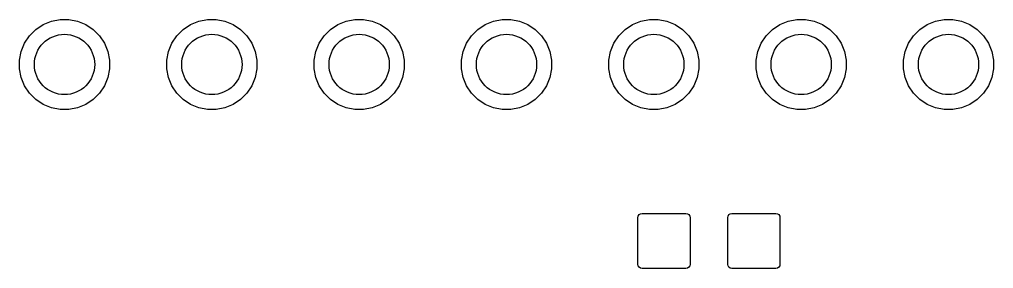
# Model space of a CAD drawing. Header units: inches. Extents: x 4.52 to 7.77, y -6.01 to -2.23.
# Drawn here: x 6.166 to 6.827, y -2.401 to -2.231 of the extents above; entities that cross this region are included whole.
import ezdxf

# ---------------------------------------------------------------- set-up
doc = ezdxf.new("R2010")
doc.units = ezdxf.units.IN
doc.header["$MEASUREMENT"] = 0
doc.layers.add('F.Paste', color=253, linetype='CONTINUOUS', true_color=0xb4a09a)

msp = doc.modelspace()

# ---------------------------------------------------------------- linework, layer by layer
at = {"layer": 'F.Paste', "linetype": 'CONTINUOUS'}
for p, q in [((6.18198, -2.23493), (6.18754, -2.23262)), ((6.18754, -2.23262), (6.19345, -2.23145)), ((6.19345, -2.23145), (6.19947, -2.23145)), ((6.19947, -2.23145), (6.20537, -2.23262)), ((6.20537, -2.23262), (6.21093, -2.23493)), ((6.28198, -2.23493), (6.28754, -2.23262)), ((6.28754, -2.23262), (6.29345, -2.23145)), ((6.29345, -2.23145), (6.29947, -2.23145)), ((6.29947, -2.23145), (6.30537, -2.23262)), ((6.30537, -2.23262), (6.31093, -2.23493)), ((6.38198, -2.23493), (6.38754, -2.23262)), ((6.38754, -2.23262), (6.39345, -2.23145)), ((6.39345, -2.23145), (6.39947, -2.23145)), ((6.39947, -2.23145), (6.40537, -2.23262)), ((6.40537, -2.23262), (6.41093, -2.23493)), ((6.48198, -2.23493), (6.48754, -2.23262)), ((6.48754, -2.23262), (6.49345, -2.23145)), ((6.49345, -2.23145), (6.49947, -2.23145)), ((6.49947, -2.23145), (6.50537, -2.23262)), ((6.50537, -2.23262), (6.51093, -2.23493)), ((6.58198, -2.23493), (6.58754, -2.23262)), ((6.58754, -2.23262), (6.59345, -2.23145)), ((6.59345, -2.23145), (6.59947, -2.23145)), ((6.59947, -2.23145), (6.60537, -2.23262)), ((6.60537, -2.23262), (6.61093, -2.23493)), ((6.68198, -2.23493), (6.68754, -2.23262)), ((6.68754, -2.23262), (6.69345, -2.23145)), ((6.69345, -2.23145), (6.69947, -2.23145)), ((6.69947, -2.23145), (6.70537, -2.23262)), ((6.70537, -2.23262), (6.71093, -2.23493)), ((6.78198, -2.23493), (6.78754, -2.23262)), ((6.78754, -2.23262), (6.79345, -2.23145)), ((6.79345, -2.23145), (6.79947, -2.23145)), ((6.79947, -2.23145), (6.80537, -2.23262)), ((6.80537, -2.23262), (6.81093, -2.23493)), ((6.17272, -2.24253), (6.17698, -2.23827)), ((6.17698, -2.23827), (6.18198, -2.23493)), ((6.21093, -2.23493), (6.21594, -2.23827)), ((6.21594, -2.23827), (6.22019, -2.24253)), ((6.27272, -2.24253), (6.27698, -2.23827)), ((6.27698, -2.23827), (6.28198, -2.23493)), ((6.31093, -2.23493), (6.31594, -2.23827)), ((6.31594, -2.23827), (6.32019, -2.24253)), ((6.37272, -2.24253), (6.37698, -2.23827)), ((6.37698, -2.23827), (6.38198, -2.23493)), ((6.41093, -2.23493), (6.41594, -2.23827)), ((6.41594, -2.23827), (6.42019, -2.24253)), ((6.47272, -2.24253), (6.47698, -2.23827)), ((6.47698, -2.23827), (6.48198, -2.23493)), ((6.51093, -2.23493), (6.51594, -2.23827)), ((6.51594, -2.23827), (6.52019, -2.24253)), ((6.57272, -2.24253), (6.57698, -2.23827)), ((6.57698, -2.23827), (6.58198, -2.23493)), ((6.61093, -2.23493), (6.61594, -2.23827)), ((6.61594, -2.23827), (6.62019, -2.24253)), ((6.67272, -2.24253), (6.67698, -2.23827)), ((6.67698, -2.23827), (6.68198, -2.23493)), ((6.71093, -2.23493), (6.71594, -2.23827)), ((6.71594, -2.23827), (6.72019, -2.24253)), ((6.77272, -2.24253), (6.77698, -2.23827)), ((6.77698, -2.23827), (6.78198, -2.23493)), ((6.81093, -2.23493), (6.81594, -2.23827)), ((6.81594, -2.23827), (6.82019, -2.24253)), ((6.16707, -2.25309), (6.16937, -2.24753)), ((6.16937, -2.24753), (6.17272, -2.24253)), ((6.22019, -2.24253), (6.22354, -2.24753)), ((6.22354, -2.24753), (6.22584, -2.25309)), ((6.26707, -2.25309), (6.26937, -2.24753)), ((6.26937, -2.24753), (6.27272, -2.24253)), ((6.32019, -2.24253), (6.32354, -2.24753)), ((6.32354, -2.24753), (6.32584, -2.25309)), ((6.36707, -2.25309), (6.36937, -2.24753)), ((6.36937, -2.24753), (6.37272, -2.24253)), ((6.42019, -2.24253), (6.42354, -2.24753)), ((6.42354, -2.24753), (6.42584, -2.25309)), ((6.46707, -2.25309), (6.46937, -2.24753)), ((6.46937, -2.24753), (6.47272, -2.24253)), ((6.52019, -2.24253), (6.52354, -2.24753)), ((6.52354, -2.24753), (6.52584, -2.25309)), ((6.56707, -2.25309), (6.56937, -2.24753)), ((6.56937, -2.24753), (6.57272, -2.24253)), ((6.62019, -2.24253), (6.62354, -2.24753)), ((6.62354, -2.24753), (6.62584, -2.25309)), ((6.66707, -2.25309), (6.66937, -2.24753)), ((6.66937, -2.24753), (6.67272, -2.24253)), ((6.72019, -2.24253), (6.72354, -2.24753)), ((6.72354, -2.24753), (6.72584, -2.25309)), ((6.76707, -2.25309), (6.76937, -2.24753)), ((6.76937, -2.24753), (6.77272, -2.24253)), ((6.82019, -2.24253), (6.82354, -2.24753)), ((6.82354, -2.24753), (6.82584, -2.25309)), ((6.1659, -2.259), (6.16707, -2.25309)), ((6.22584, -2.25309), (6.22702, -2.259)), ((6.2659, -2.259), (6.26707, -2.25309)), ((6.32584, -2.25309), (6.32702, -2.259)), ((6.3659, -2.259), (6.36707, -2.25309)), ((6.42584, -2.25309), (6.42702, -2.259)), ((6.4659, -2.259), (6.46707, -2.25309)), ((6.52584, -2.25309), (6.52702, -2.259)), ((6.5659, -2.259), (6.56707, -2.25309)), ((6.62584, -2.25309), (6.62702, -2.259)), ((6.6659, -2.259), (6.66707, -2.25309)), ((6.72584, -2.25309), (6.72702, -2.259)), ((6.7659, -2.259), (6.76707, -2.25309)), ((6.82584, -2.25309), (6.82702, -2.259)), ((6.1659, -2.26502), (6.1659, -2.259)), ((6.22702, -2.259), (6.22702, -2.26502)), ((6.2659, -2.26502), (6.2659, -2.259)), ((6.32702, -2.259), (6.32702, -2.26502)), ((6.3659, -2.26502), (6.3659, -2.259)), ((6.42702, -2.259), (6.42702, -2.26502)), ((6.4659, -2.26502), (6.4659, -2.259)), ((6.52702, -2.259), (6.52702, -2.26502)), ((6.5659, -2.26502), (6.5659, -2.259)), ((6.62702, -2.259), (6.62702, -2.26502)), ((6.6659, -2.26502), (6.6659, -2.259)), ((6.72702, -2.259), (6.72702, -2.26502)), ((6.7659, -2.26502), (6.7659, -2.259)), ((6.82702, -2.259), (6.82702, -2.26502)), ((6.16707, -2.27092), (6.1659, -2.26502)), ((6.22702, -2.26502), (6.22584, -2.27092)), ((6.26707, -2.27092), (6.2659, -2.26502)), ((6.32702, -2.26502), (6.32584, -2.27092)), ((6.36707, -2.27092), (6.3659, -2.26502)), ((6.42702, -2.26502), (6.42584, -2.27092)), ((6.46707, -2.27092), (6.4659, -2.26502)), ((6.52702, -2.26502), (6.52584, -2.27092)), ((6.56707, -2.27092), (6.5659, -2.26502)), ((6.62702, -2.26502), (6.62584, -2.27092)), ((6.66707, -2.27092), (6.6659, -2.26502)), ((6.72702, -2.26502), (6.72584, -2.27092)), ((6.76707, -2.27092), (6.7659, -2.26502)), ((6.82702, -2.26502), (6.82584, -2.27092)), ((6.16937, -2.27648), (6.16707, -2.27092)), ((6.22584, -2.27092), (6.22354, -2.27648)), ((6.26937, -2.27648), (6.26707, -2.27092)), ((6.32584, -2.27092), (6.32354, -2.27648)), ((6.36937, -2.27648), (6.36707, -2.27092)), ((6.42584, -2.27092), (6.42354, -2.27648)), ((6.46937, -2.27648), (6.46707, -2.27092)), ((6.52584, -2.27092), (6.52354, -2.27648)), ((6.56937, -2.27648), (6.56707, -2.27092)), ((6.62584, -2.27092), (6.62354, -2.27648)), ((6.66937, -2.27648), (6.66707, -2.27092)), ((6.72584, -2.27092), (6.72354, -2.27648)), ((6.76937, -2.27648), (6.76707, -2.27092)), ((6.82584, -2.27092), (6.82354, -2.27648)), ((6.17272, -2.28149), (6.16937, -2.27648)), ((6.22354, -2.27648), (6.22019, -2.28149)), ((6.27272, -2.28149), (6.26937, -2.27648)), ((6.32354, -2.27648), (6.32019, -2.28149)), ((6.37272, -2.28149), (6.36937, -2.27648)), ((6.42354, -2.27648), (6.42019, -2.28149)), ((6.47272, -2.28149), (6.46937, -2.27648)), ((6.52354, -2.27648), (6.52019, -2.28149)), ((6.57272, -2.28149), (6.56937, -2.27648)), ((6.62354, -2.27648), (6.62019, -2.28149)), ((6.67272, -2.28149), (6.66937, -2.27648)), ((6.72354, -2.27648), (6.72019, -2.28149)), ((6.77272, -2.28149), (6.76937, -2.27648)), ((6.82354, -2.27648), (6.82019, -2.28149)), ((6.17698, -2.28575), (6.17272, -2.28149)), ((6.18198, -2.28909), (6.17698, -2.28575)), ((6.21594, -2.28575), (6.21093, -2.28909)), ((6.22019, -2.28149), (6.21594, -2.28575)), ((6.27698, -2.28575), (6.27272, -2.28149)), ((6.28198, -2.28909), (6.27698, -2.28575)), ((6.31594, -2.28575), (6.31093, -2.28909)), ((6.32019, -2.28149), (6.31594, -2.28575)), ((6.37698, -2.28575), (6.37272, -2.28149)), ((6.38198, -2.28909), (6.37698, -2.28575)), ((6.41594, -2.28575), (6.41093, -2.28909)), ((6.42019, -2.28149), (6.41594, -2.28575)), ((6.47698, -2.28575), (6.47272, -2.28149)), ((6.48198, -2.28909), (6.47698, -2.28575)), ((6.51594, -2.28575), (6.51093, -2.28909)), ((6.52019, -2.28149), (6.51594, -2.28575)), ((6.57698, -2.28575), (6.57272, -2.28149)), ((6.58198, -2.28909), (6.57698, -2.28575)), ((6.61594, -2.28575), (6.61093, -2.28909)), ((6.62019, -2.28149), (6.61594, -2.28575)), ((6.67698, -2.28575), (6.67272, -2.28149)), ((6.68198, -2.28909), (6.67698, -2.28575)), ((6.71594, -2.28575), (6.71093, -2.28909)), ((6.72019, -2.28149), (6.71594, -2.28575)), ((6.77698, -2.28575), (6.77272, -2.28149)), ((6.78198, -2.28909), (6.77698, -2.28575)), ((6.81594, -2.28575), (6.81093, -2.28909)), ((6.82019, -2.28149), (6.81594, -2.28575)), ((6.18754, -2.29139), (6.18198, -2.28909)), ((6.19345, -2.29257), (6.18754, -2.29139)), ((6.19947, -2.29257), (6.19345, -2.29257)), ((6.20537, -2.29139), (6.19947, -2.29257)), ((6.21093, -2.28909), (6.20537, -2.29139)), ((6.28754, -2.29139), (6.28198, -2.28909)), ((6.29345, -2.29257), (6.28754, -2.29139)), ((6.29947, -2.29257), (6.29345, -2.29257)), ((6.30537, -2.29139), (6.29947, -2.29257)), ((6.31093, -2.28909), (6.30537, -2.29139)), ((6.38754, -2.29139), (6.38198, -2.28909)), ((6.39345, -2.29257), (6.38754, -2.29139)), ((6.39947, -2.29257), (6.39345, -2.29257)), ((6.40537, -2.29139), (6.39947, -2.29257)), ((6.41093, -2.28909), (6.40537, -2.29139)), ((6.48754, -2.29139), (6.48198, -2.28909)), ((6.49345, -2.29257), (6.48754, -2.29139)), ((6.49947, -2.29257), (6.49345, -2.29257)), ((6.50537, -2.29139), (6.49947, -2.29257)), ((6.51093, -2.28909), (6.50537, -2.29139)), ((6.58754, -2.29139), (6.58198, -2.28909)), ((6.59345, -2.29257), (6.58754, -2.29139)), ((6.59947, -2.29257), (6.59345, -2.29257)), ((6.60537, -2.29139), (6.59947, -2.29257)), ((6.61093, -2.28909), (6.60537, -2.29139)), ((6.68754, -2.29139), (6.68198, -2.28909)), ((6.69345, -2.29257), (6.68754, -2.29139)), ((6.69947, -2.29257), (6.69345, -2.29257)), ((6.70537, -2.29139), (6.69947, -2.29257)), ((6.71093, -2.28909), (6.70537, -2.29139)), ((6.78754, -2.29139), (6.78198, -2.28909)), ((6.79345, -2.29257), (6.78754, -2.29139)), ((6.79947, -2.29257), (6.79345, -2.29257)), ((6.80537, -2.29139), (6.79947, -2.29257)), ((6.81093, -2.28909), (6.80537, -2.29139)), ((6.58563, -2.36599), (6.58584, -2.36492)), ((6.58563, -2.39779), (6.58563, -2.36599)), ((6.58584, -2.36492), (6.58645, -2.36401)), ((6.58645, -2.36401), (6.58736, -2.3634)), ((6.58736, -2.3634), (6.58843, -2.36319)), ((6.58843, -2.36319), (6.61826, -2.36319)), ((6.61826, -2.36319), (6.61933, -2.3634)), ((6.61933, -2.3634), (6.62024, -2.36401)), ((6.62024, -2.36401), (6.62085, -2.36492)), ((6.62085, -2.36492), (6.62106, -2.36599)), ((6.62106, -2.36599), (6.62106, -2.39779)), ((6.64665, -2.36599), (6.64687, -2.36492)), ((6.64665, -2.39779), (6.64665, -2.36599)), ((6.64687, -2.36492), (6.64747, -2.36401)), ((6.64747, -2.36401), (6.64838, -2.3634)), ((6.64838, -2.3634), (6.64946, -2.36319)), ((6.64946, -2.36319), (6.67928, -2.36319)), ((6.67928, -2.36319), (6.68036, -2.3634)), ((6.68036, -2.3634), (6.68127, -2.36401)), ((6.68127, -2.36401), (6.68187, -2.36492)), ((6.68187, -2.36492), (6.68209, -2.36599)), ((6.68209, -2.36599), (6.68209, -2.39779)), ((6.58584, -2.39886), (6.58563, -2.39779)), ((6.58645, -2.39977), (6.58584, -2.39886)), ((6.58736, -2.40038), (6.58645, -2.39977)), ((6.62024, -2.39977), (6.61933, -2.40038)), ((6.62085, -2.39886), (6.62024, -2.39977)), ((6.62106, -2.39779), (6.62085, -2.39886)), ((6.64687, -2.39886), (6.64665, -2.39779)), ((6.64747, -2.39977), (6.64687, -2.39886)), ((6.64838, -2.40038), (6.64747, -2.39977)), ((6.68127, -2.39977), (6.68036, -2.40038)), ((6.68187, -2.39886), (6.68127, -2.39977)), ((6.68209, -2.39779), (6.68187, -2.39886)), ((6.58843, -2.40059), (6.58736, -2.40038)), ((6.61826, -2.40059), (6.58843, -2.40059)), ((6.61933, -2.40038), (6.61826, -2.40059)), ((6.64946, -2.40059), (6.64838, -2.40038)), ((6.67928, -2.40059), (6.64946, -2.40059)), ((6.68036, -2.40038), (6.67928, -2.40059))]:
    msp.add_line(p, q, dxfattribs=at)
at = {"layer": 'F.Paste'}
for centre in [(6.19646, -2.26201), (6.29646, -2.26201), (6.39646, -2.26201), (6.49646, -2.26201), (6.59646, -2.26201), (6.69646, -2.26201), (6.79646, -2.26201)]:
    msp.add_circle(centre, 0.02047, dxfattribs=at)

doc.saveas('drawing.dxf')
